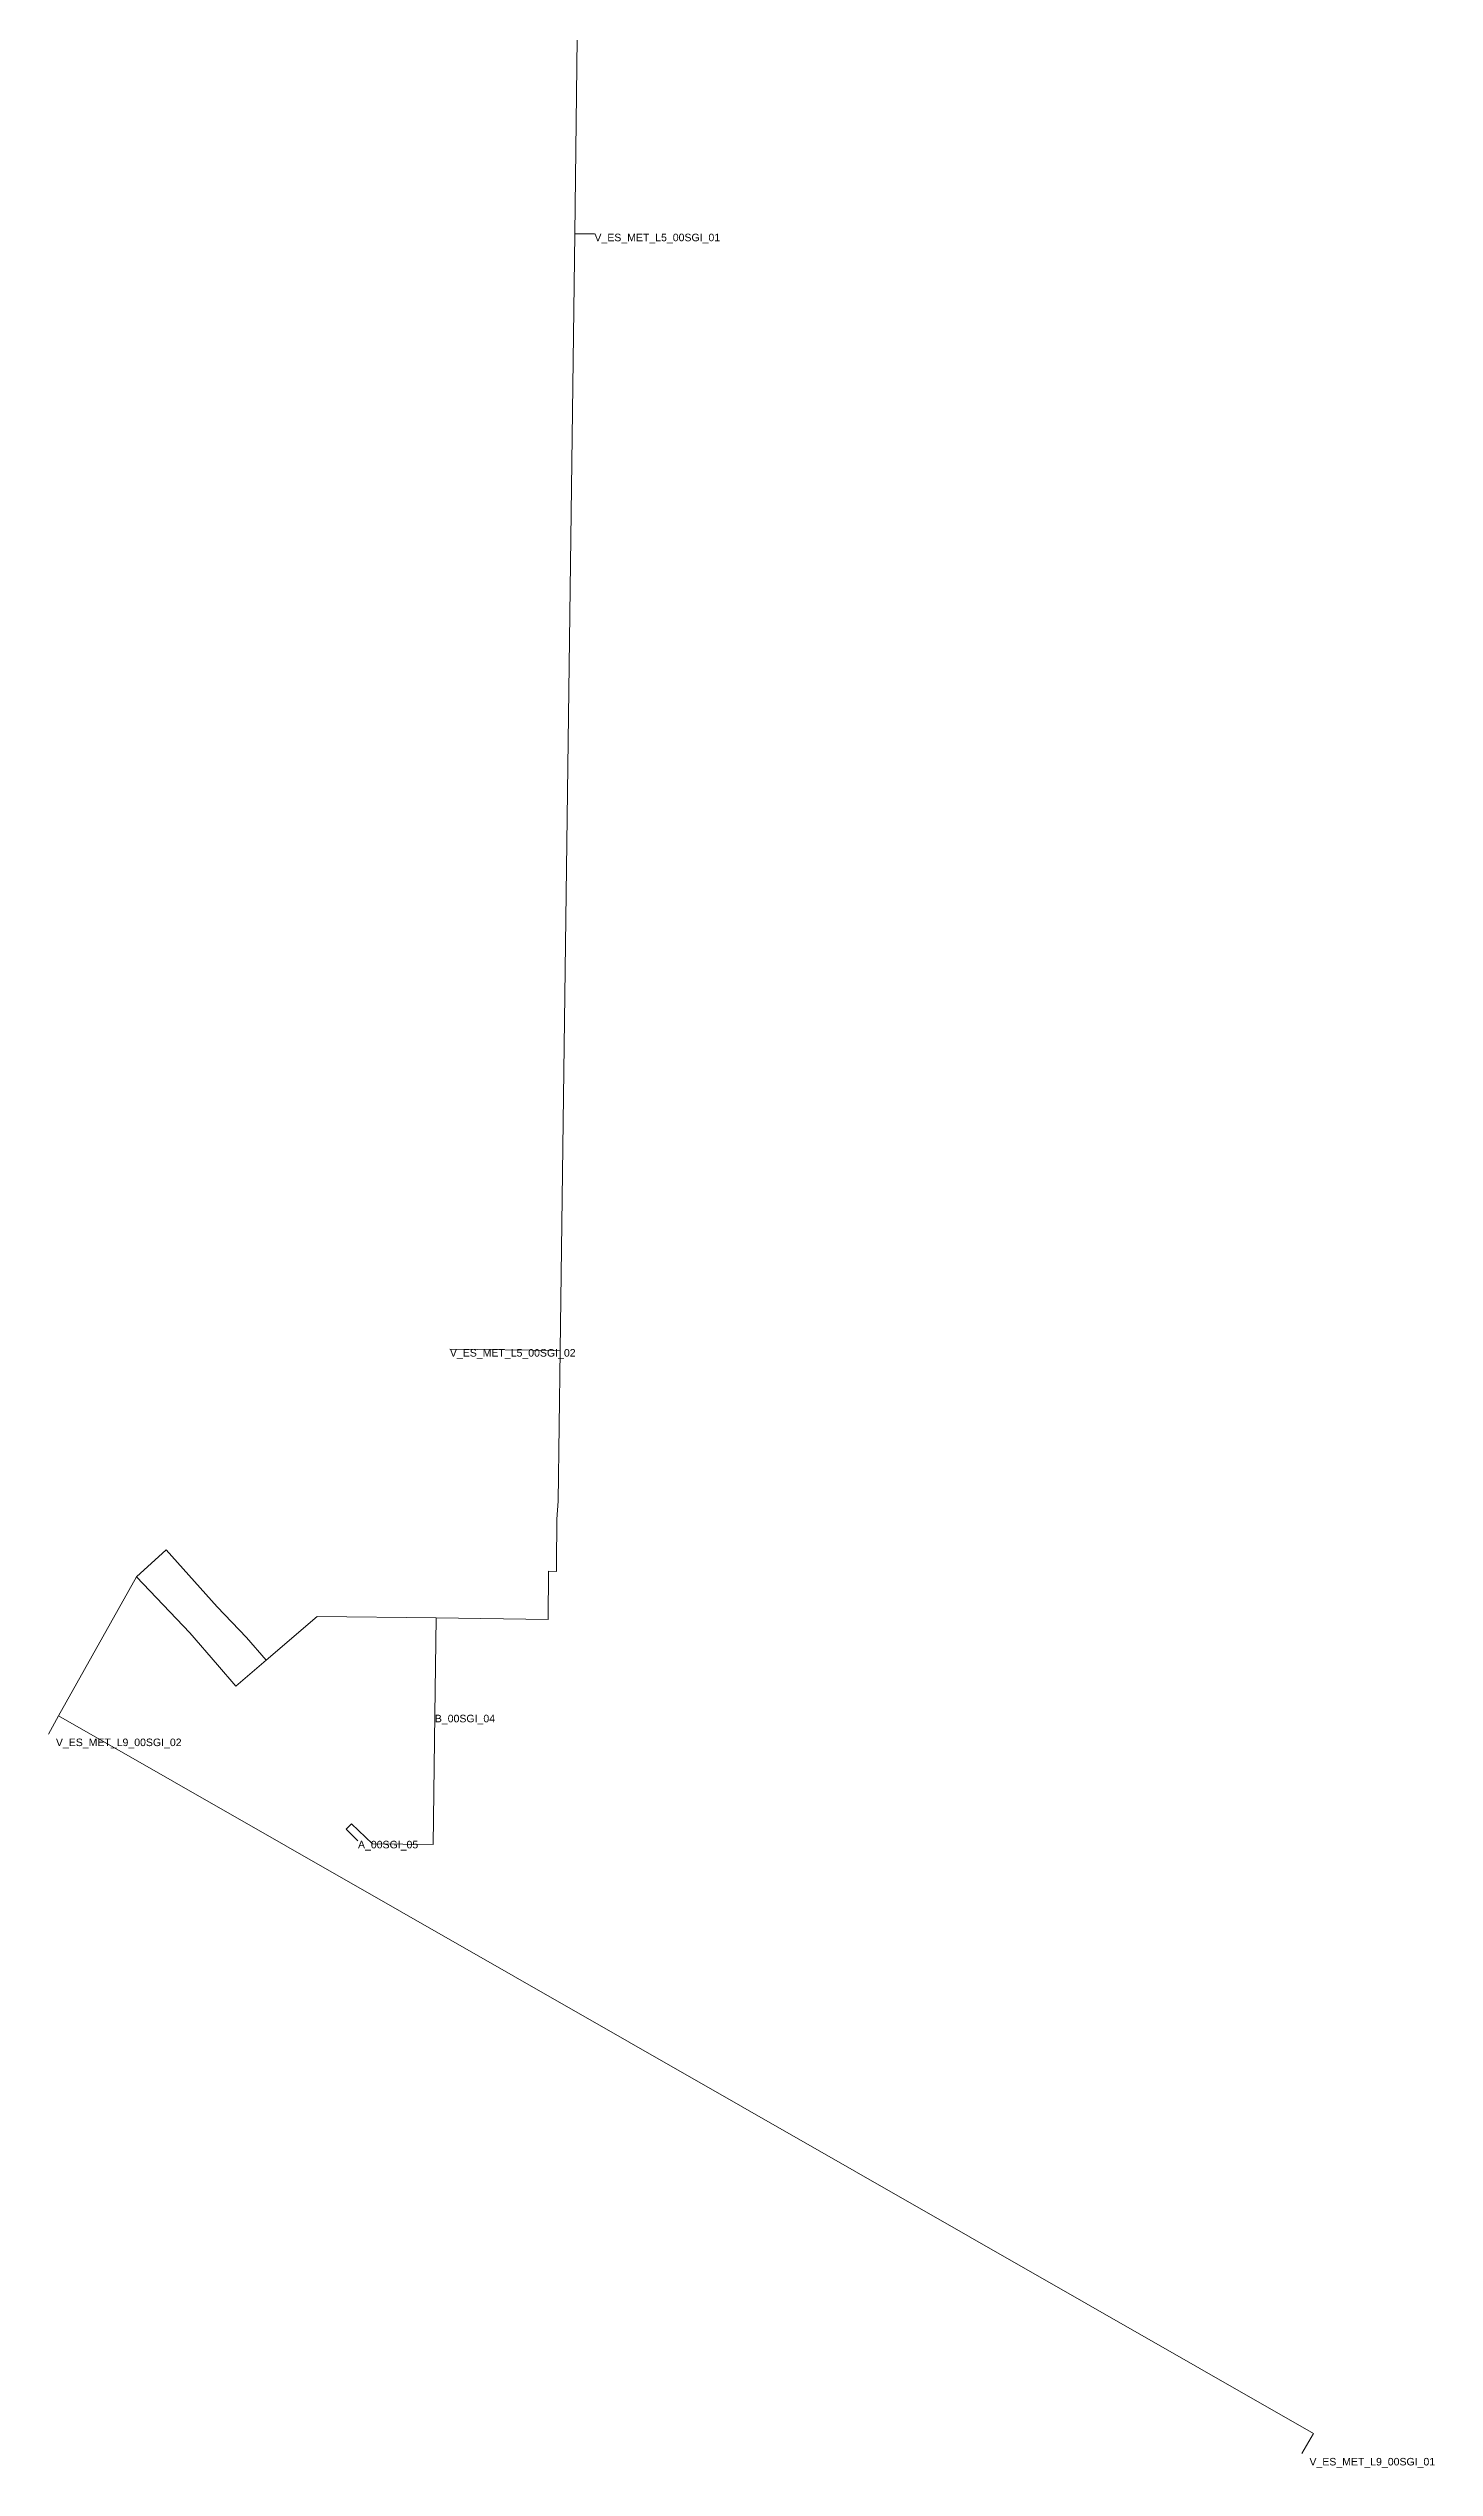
# Model space of a CAD drawing. Header units: metres. Extents: x 431996 to 432103, y 4585730 to 4586143.
# Drawn here: x 431996 to 432088.1, y 4585730.3 to 4585891 of the extents above; entities that cross this region are included whole.
import ezdxf
from ezdxf.enums import TextEntityAlignment as Align

# ---------------------------------------------------------------- set-up
doc = ezdxf.new("R2010")
doc.units = ezdxf.units.M
doc.header["$MEASUREMENT"] = 0
for name, color, linetype, lineweight in [('01_A_AccesTren_t', 30, 'Continuous', 0), ('01_C_AccesExt_t', 7, 'Continuous', 0), ('01_I_Ascensor_l', 7, 'Continuous', 0), ('01_I_BarreraTarifaria_t', 7, 'Continuous', 0), ('01_I_Horitzontal_l', 7, 'Continuous', 0), ('01_I_HoritzontalD_l', 7, 'Continuous', 0)]:
    doc.layers.add(name, color=color, linetype=linetype, lineweight=lineweight)
doc.styles.add('Style-Arial', font='arial.ttf')

msp = doc.modelspace()

# ---------------------------------------------------------------- linework, layer by layer
at = {"layer": '01_I_Ascensor_l'}
for p, q in [((432029.774379, 4585792.885167, -20), (432029.761362, 4585790.618163, -10)), ((432009.172176, 4585785.409516, -10), (432007.217676, 4585787.456557, -90)), ((432007.235432, 4585783.594671, -10), (432005.406287, 4585785.72734, -90)), ((432016.139121, 4585773.026404, -10), (432015.780455, 4585772.686436))]:
    msp.add_line(p, q, dxfattribs=at)
at = {"layer": '01_I_Horitzontal_l'}
for p, q in [((432030.969089, 4585878.64436, -20), (432030.000914, 4585804.471678, -20)), ((432030.969089, 4585878.64436, -20), (432032.280062, 4585878.64436, -20)), ((432022.680502, 4585804.567478, -20), (432030.000467, 4585804.471683, -20)), ((432001.855017, 4585789.449824, -90), (431996.692845, 4585780.219682, -90)), ((432021.762714, 4585786.71019, -10), (432021.679233, 4585780.280606, -10)), ((431996.692845, 4585780.219682, -90), (431996.010222, 4585778.9844, -90)), ((432016.57495, 4585771.909928), (432015.780455, 4585772.686436))]:
    msp.add_line(p, q, dxfattribs=at)
at = {"layer": '01_I_Horitzontal_l', "flags": 128}
for points, elevation in [([(432028.072661, 4585896.583845), (432028.041333, 4585893.504806), (432031.16253, 4585893.464058), (432030.969089, 4585878.64436)], -20), ([(432030.000914, 4585804.471678), (432029.870391, 4585794.472168), (432029.787382, 4585793.273167), (432029.774379, 4585792.885167)], -20), ([(432007.217676, 4585787.456557), (432003.823634, 4585791.223541), (432001.855017, 4585789.449824)], -90), ([(432029.761362, 4585790.618163), (432029.753396, 4585789.803723), (432029.238355, 4585789.813166), (432029.19733, 4585786.613661), (432021.762714, 4585786.71019)], -10), ([(431996.692845, 4585780.219682), (432080.035194, 4585732.545879), (432079.27089, 4585731.209738)], -90), ([(432021.679233, 4585780.280606), (432021.568467, 4585771.658224), (432017.549101, 4585771.708224), (432016.139121, 4585773.026404)], -10)]:
    msp.add_lwpolyline(points, dxfattribs=dict(at, elevation=elevation))
at = {"layer": '01_I_HoritzontalD_l'}
for p, q in [((432005.406287, 4585785.72734, -90), (432001.855017, 4585789.449824, -90)), ((432010.465784, 4585783.90125, -10), (432009.172176, 4585785.409516, -10))]:
    msp.add_line(p, q, dxfattribs=at)
at = {"layer": '01_I_HoritzontalD_l', "elevation": -10, "flags": 128}
for points in [[(432021.762714, 4585786.71019), (432013.860459, 4585786.812791), (432010.465784, 4585783.90125)], [(432010.465784, 4585783.90125), (432008.453066, 4585782.174985), (432007.235432, 4585783.594671)]]:
    msp.add_lwpolyline(points, dxfattribs=at)

# ---------------------------------------------------------------- texts
at = {"layer": '01_A_AccesTren_t', "style": 'Style-Arial'}
for s, p in [('V_ES_MET_L5_00SGI_01', (432032.280062, 4585878.64436, -20)), ('V_ES_MET_L5_00SGI_02', (432022.680502, 4585804.567478, -20)), ('V_ES_MET_L9_00SGI_02', (431996.510179, 4585778.699255, -90)), ('V_ES_MET_L9_00SGI_01', (432079.770848, 4585730.924592, -90))]:
    msp.add_text(s, height=0.5, dxfattribs=at).set_placement(p, align=Align.TOP_LEFT)
at = {"layer": '01_C_AccesExt_t', "insert": (432016.57495, 4585771.909928), "char_height": 0.5, "attachment_point": 1, "line_spacing_factor": 1.2, "style": 'Style-Arial'}
msp.add_mtext('A_00SGI_05', dxfattribs=at)
at = {"layer": '01_I_BarreraTarifaria_t', "insert": (432021.679233, 4585780.280606, -10), "char_height": 0.5, "attachment_point": 1, "line_spacing_factor": 1.2, "style": 'Style-Arial'}
msp.add_mtext('B_00SGI_04', dxfattribs=at)

doc.saveas('drawing.dxf')
